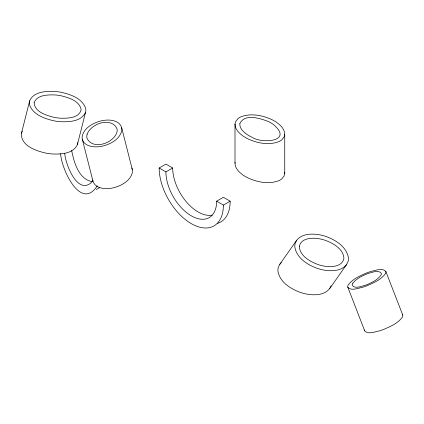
<?xml version="1.0" encoding="UTF-8"?>
<svg xmlns="http://www.w3.org/2000/svg" width="424" height="424" viewBox="0 0 424 424"><rect width="100%" height="100%" fill="white"/><g stroke="black" fill="none" stroke-linecap="round" stroke-linejoin="round"><path stroke-width="0.64" d="M235.002 124.115L235.617 121.598L237.88 118.709A14.538 8.395 0 0 1 241.638 116.536C251.411 113.144 262.313 115.291 271.503 119.462A40.296 23.267 0 0 1 276.798 122.52C280.672 125.287 284.801 129.225 284.737 134.355L284.737 173.389L284.122 175.912L281.865 178.801A14.538 8.395 0 0 1 278.102 180.969C268.334 184.366 257.432 182.219 248.241 178.048A40.296 23.267 0 0 1 242.941 174.99C239.072 172.224 234.944 168.28 235.002 163.155L235.002 124.115C234.944 129.24 239.072 133.184 242.941 135.95A40.296 23.267 0 0 0 248.241 139.008C257.432 143.179 268.334 145.326 278.102 141.929A14.538 8.395 0 0 0 281.865 139.761L284.122 136.873L284.737 134.355M235.002 163.155L235.103 162.291M21.502 133.125C20.31 145.437 35.632 150.732 45.331 152.99A40.296 28.933 14.2 0 0 52.709 153.986C61.353 154.299 73.432 153.684 77.422 144.531L85.563 112.265A14.538 10.436 14.2 0 0 85.68 108.406C82.378 98.506 70.978 94.589 61.734 92.4A40.296 28.933 14.2 0 0 54.352 91.404C45.707 91.091 33.634 91.706 29.638 100.854L21.502 133.125L22.276 131.323M85.563 112.265C81.572 121.412 69.494 122.027 60.849 121.715A40.296 28.933 14.2 0 1 53.472 120.723C44.223 118.529 32.828 114.618 29.521 104.717A14.538 10.436 14.2 0 1 29.638 100.854M331.08 285.787C327.476 295.131 315.281 295.682 306.859 294.118A40.296 31.784 35.1 0 1 299.874 292.247C290.435 288.712 280.041 282.193 278.006 271.561A14.538 11.464 35.1 0 1 278.361 267.162L279.814 264.269L296.715 240.217C302.074 233.592 311.762 233.454 319.484 234.779A40.296 31.784 35.1 0 1 326.469 236.656C335.909 240.185 346.302 246.704 348.337 257.336A14.538 11.464 35.1 0 1 347.982 261.735L346.53 264.634L329.628 288.686M97.25 185.86C80.618 211.698 60.982 167.983 60.664 153.652M296.715 240.217L295.263 243.116A14.538 11.464 35.1 0 0 294.908 247.515C296.943 258.147 307.336 264.666 316.776 268.196A40.296 31.784 35.1 0 0 323.766 270.067C331.483 271.397 341.172 271.259 346.53 264.634M92.623 181.228C78.154 197.192 65.365 164.194 64.745 153.409M279.814 264.269L281.319 262.589M99.698 187.625L96.275 189.486M159.159 167.999L165.922 171.9A35.86 20.702 60 0 0 191.282 215.821A35.86 20.702 60 0 0 216.638 201.183L223.4 197.277L230.163 201.183L223.4 205.084A45.421 26.224 60 0 1 191.282 223.628A45.421 26.224 60 0 1 159.159 167.999L165.922 164.093L172.685 167.999A35.86 20.702 60 0 0 186.088 201.559A35.86 20.702 60 0 0 212.127 215.116M165.922 171.9L172.685 167.999M92.4 181.711C78.599 179.262 74.036 162.387 71.661 150.509M216.638 201.183L223.4 205.084M402.323 314.301L402.8 315.371A40.296 8.517 -21.2 0 1 402.296 317.242C398.014 323.231 390.827 326.284 384.282 329.156A14.538 3.074 -21.2 0 1 379.321 330.9C374.88 331.732 368.297 334.785 364.693 330.858L347.712 286.894A40.296 8.517 -21.2 0 1 348.215 285.023C352.498 279.034 359.685 275.982 366.23 273.109A14.538 3.074 -21.2 0 1 371.191 271.371C375.632 270.538 382.215 267.48 385.819 271.413L402.721 314.979M347.791 287.286C351.39 291.219 357.973 288.161 362.419 287.329A14.538 3.074 -21.2 0 0 367.38 285.591C373.92 282.718 381.107 279.665 385.395 273.676A40.296 8.517 -21.2 0 0 385.893 271.805L385.819 271.413M131.816 168.026L132.309 169.563A40.296 17.479 -14.3 0 1 132.277 172.897C130.184 180.666 122.303 185.161 115.09 187.366A14.538 6.307 -14.3 0 1 109.906 188.415C103.689 189.21 94.78 187.975 92.904 180.868L82.277 139.114A40.296 17.479 -14.3 0 1 82.304 135.775C84.403 128.006 92.284 123.517 99.497 121.312A14.538 6.307 -14.3 0 1 104.68 120.262C110.897 119.467 119.807 120.702 121.683 127.81L132.309 169.563M82.277 139.114C84.159 146.222 93.063 147.457 99.28 146.662A14.538 6.307 -14.3 0 0 104.463 145.612C111.676 143.407 119.557 138.918 121.656 131.149A40.296 17.479 -14.3 0 0 121.683 127.81M364.693 330.858L364.614 330.466A40.296 8.517 -21.2 0 1 364.619 330.042M284.732 172.504L284.737 173.389M92.904 180.868A40.296 17.479 -14.3 0 1 92.782 180.057M77.725 142.634A14.538 10.436 14.2 0 1 77.422 144.531M230.163 201.183A45.421 26.224 60 0 1 217.597 223.347M299.323 246.45C299.816 255.863 309.69 261.327 317.512 264.369A35.51 28.005 35.1 0 0 323.666 266.018C330.63 267.327 342.2 267.131 343.922 258.401C343.435 248.989 333.556 243.524 325.738 240.482A35.51 28.005 35.1 0 0 319.579 238.834C312.621 237.519 301.045 237.721 299.323 246.45M34.116 102.746C34.747 112.116 46.417 115.365 54.012 117.326A35.51 25.498 14.2 0 0 60.515 118.201C67.575 118.376 79.113 118.254 81.148 109.731C79.617 100.795 68.773 97.737 61.189 95.797A35.51 25.498 14.2 0 0 54.691 94.918C47.647 94.764 36.962 94.833 34.116 102.746M239.862 123.532C239.322 128.138 243.228 131.742 246.625 134.185A35.51 20.5 0 0 0 251.294 136.883C261.984 144.372 294.118 141.441 273.114 124.28A35.51 20.5 0 0 0 268.45 121.587C260.479 118.376 244.701 113.303 239.862 123.532M87.137 134.275L86.947 135.039A35.51 15.402 -14.3 0 0 86.92 137.975C92.485 150.753 114.077 143.179 117.013 131.891A35.51 15.402 -14.3 0 0 117.04 128.949C111.581 116.362 90.773 123.57 87.137 134.275M352.911 283.105L352.625 283.577A35.51 7.505 -21.2 0 0 352.185 285.225C354.877 289.306 361.37 286.2 365.202 285.326C371 283.046 377.243 280.328 380.98 275.123A35.51 7.505 -21.2 0 0 381.425 273.475C378.727 269.394 372.235 272.5 368.403 273.374C362.727 275.558 356.807 278.261 352.911 283.105"/></g></svg>
